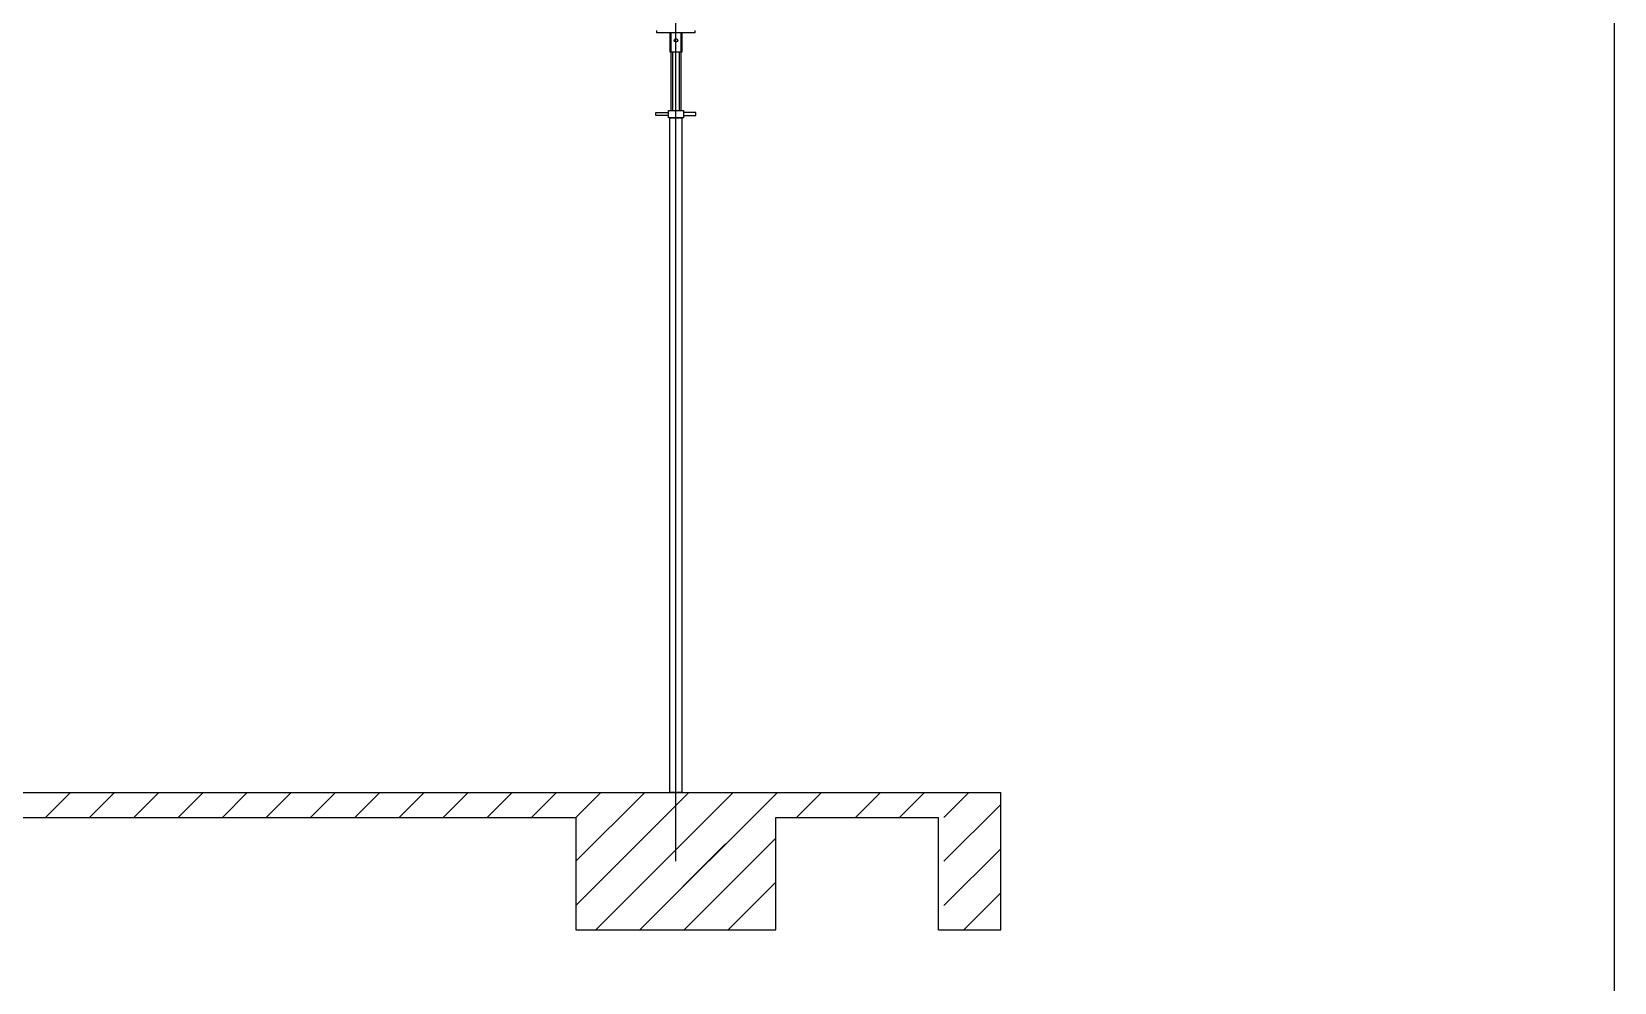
# Model space of a CAD drawing. Header units: metres. Extents: x 0 to 297, y 0 to 210.
# Drawn here: x 233.7 to 297, y 83.8 to 121.9 of the extents above; entities that cross this region are included whole.
import ezdxf

# ---------------------------------------------------------------- set-up
doc = ezdxf.new("R2010")
doc.units = ezdxf.units.M
for name, color, linetype in [(' ', 7, 'Continuous'), ('1', 7, 'Continuous'), ('2', 7, 'Continuous'), ('3', 7, 'Continuous'), ('6', 7, 'Continuous')]:
    doc.layers.add(name, color=color, linetype=linetype)

msp = doc.modelspace()

# ---------------------------------------------------------------- linework, layer by layer
at = {"layer": ' '}
for p, q in [((259.45, 88.68), (259.45, 124.95)), ((167.27, 91.43), (272.45, 91.43)), ((167.27, 91.43), (265.45, 91.43)), ((232.7, 90.43), (255.45, 90.43)), ((255.45, 90.43), (255.45, 85.93)), ((263.45, 85.93), (263.45, 90.43)), ((263.45, 90.43), (269.95, 90.43)), ((255.45, 85.93), (263.45, 85.93))]:
    msp.add_line(p, q, dxfattribs=at)
msp.add_line((297, 0), (297, 210))
at = {"layer": '1'}
for p, q in [((272.45, 85.93), (272.45, 91.43)), ((269.95, 85.93), (269.95, 90.43)), ((269.95, 85.93), (272.45, 85.93))]:
    msp.add_line(p, q, dxfattribs=at)
at = {"layer": '2'}
for p, q in [((259.21, 91.43), (259.21, 118.43)), ((259.21, 118.43), (259.69, 118.43)), ((259.69, 118.43), (259.69, 91.43)), ((259.69, 91.43), (259.21, 91.43))]:
    msp.add_line(p, q, dxfattribs=at)
at = {"layer": '3'}
for p, q in [((258.69, 121.83), (258.69, 121.93)), ((260.21, 121.83), (258.69, 121.83)), ((259.21, 121.83), (259.21, 121.07)), ((259.25, 121.83), (259.25, 121.07)), ((259.66, 121.07), (259.66, 121.83)), ((259.7, 121.07), (259.7, 121.83)), ((260.21, 121.93), (260.21, 121.83)), ((259.21, 121.07), (259.7, 121.07)), ((259.26, 118.73), (259.26, 121.07)), ((259.32, 118.73), (259.32, 121.07)), ((259.59, 118.73), (259.59, 121.07)), ((259.65, 121.07), (259.65, 118.73)), ((258.65, 118.52), (258.65, 118.64)), ((258.65, 118.64), (259.15, 118.64)), ((259.15, 118.52), (258.65, 118.52)), ((259.15, 118.73), (259.75, 118.73)), ((259.15, 118.43), (259.15, 118.73)), ((259.75, 118.43), (259.15, 118.43)), ((259.75, 118.73), (259.75, 118.43)), ((260.25, 118.64), (259.75, 118.64)), ((259.75, 118.52), (260.25, 118.52)), ((260.25, 118.52), (260.25, 118.64))]:
    msp.add_line(p, q, dxfattribs=at)
msp.add_circle((259.45, 121.53), 0.07, dxfattribs=at)
at = {"layer": '6'}
for p, q in [((234.22, 90.43), (235.22, 91.43)), ((235.99, 90.43), (236.99, 91.43)), ((237.76, 90.43), (238.76, 91.43)), ((239.53, 90.43), (240.53, 91.43)), ((241.3, 90.43), (242.3, 91.43)), ((243.06, 90.43), (244.06, 91.43)), ((244.83, 90.43), (245.83, 91.43)), ((246.6, 90.43), (247.6, 91.43)), ((248.37, 90.43), (249.37, 91.43)), ((250.13, 90.43), (251.13, 91.43)), ((251.9, 90.43), (252.9, 91.43)), ((253.67, 90.43), (254.67, 91.43)), ((255.44, 90.43), (256.44, 91.43)), ((255.45, 88.68), (258.21, 91.43)), ((255.45, 86.91), (259.97, 91.43)), ((256.24, 85.93), (261.74, 91.43)), ((258.01, 85.93), (263.51, 91.43)), ((264.28, 90.43), (265.28, 91.43)), ((266.63, 90.43), (267.63, 91.43)), ((268.4, 90.43), (269.4, 91.43)), ((270.17, 90.43), (271.17, 91.43)), ((270.17, 88.68), (272.45, 90.95)), ((258.01, 85.93), (261.44, 89.37)), ((259.78, 85.93), (263.45, 89.6)), ((270.17, 86.91), (272.45, 89.18)), ((261.54, 85.93), (263.45, 87.84)), ((270.97, 85.93), (272.45, 87.41))]:
    msp.add_line(p, q, dxfattribs=at)

doc.saveas('drawing.dxf')
